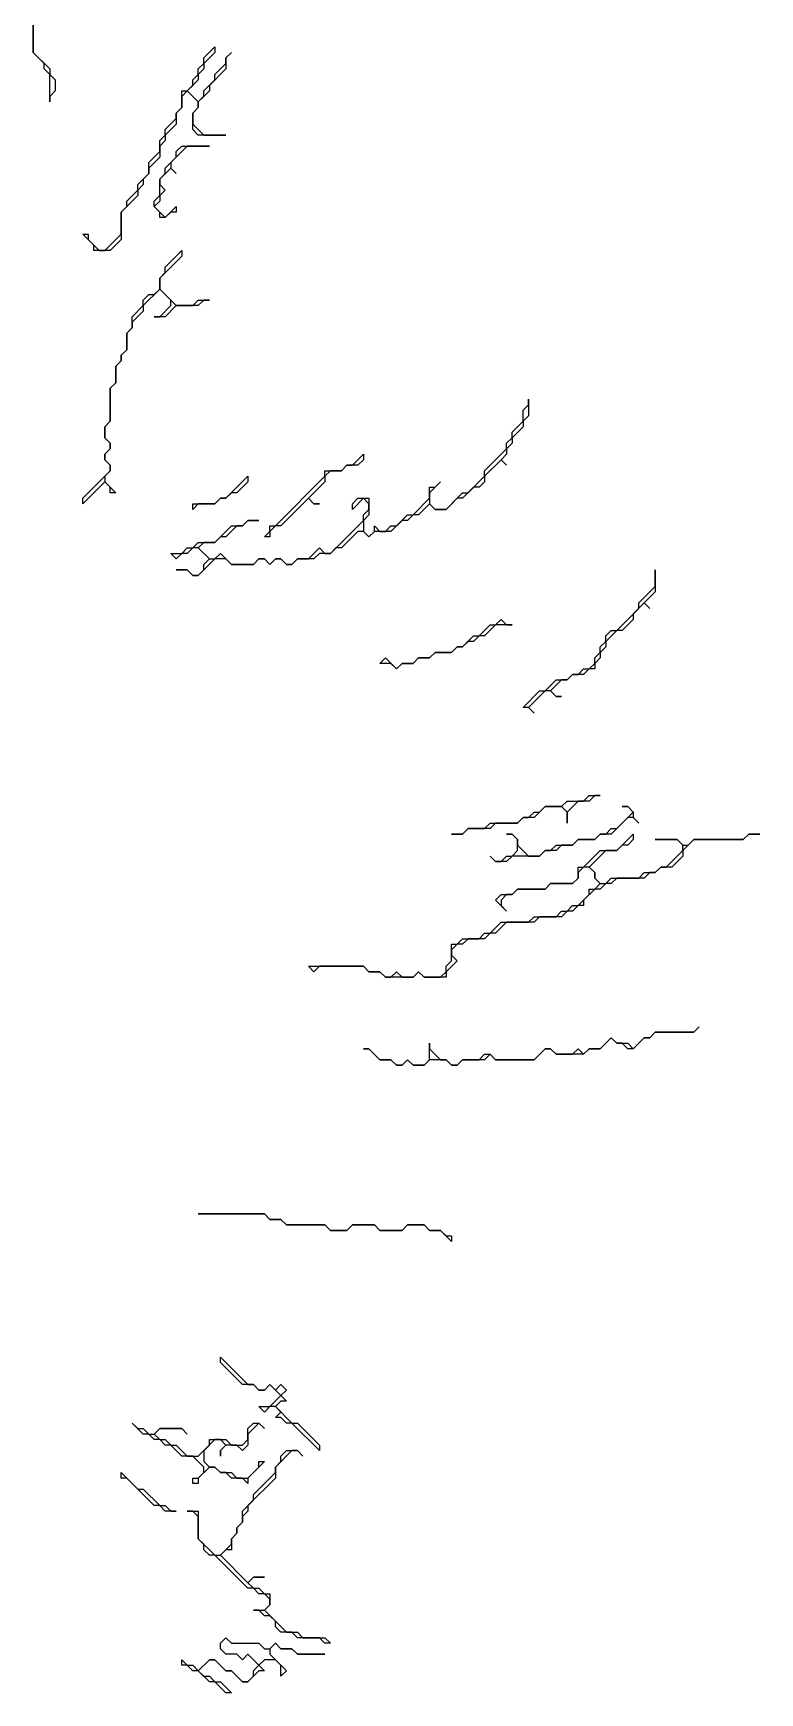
# Model space of a CAD drawing. Header units: metres. Extents: x 0 to 898, y 0 to 1598.
# Drawn here: x 676 to 808, y 769 to 1070.5 of the extents above; entities that cross this region are included whole.
import ezdxf

# ---------------------------------------------------------------- set-up
doc = ezdxf.new("R2010")
doc.units = ezdxf.units.M

msp = doc.modelspace()

# ---------------------------------------------------------------- linework, layer by layer
for p, q in [((676, 1067), (676, 1074)), ((676, 1073), (676, 1067)), ((707, 1066), (709, 1068)), ((709, 1068), (709, 1067)), ((678, 1065), (676, 1067)), ((676, 1067), (679, 1064)), ((678, 1064), (678, 1065)), ((706, 1064), (707, 1065)), ((709, 1067), (707, 1065)), ((707, 1065), (707, 1066)), ((707, 1065), (707, 1064)), ((709, 1063), (711, 1065)), ((711, 1066), (712, 1067)), ((712, 1067), (711, 1066)), ((711, 1065), (711, 1066)), ((711, 1066), (711, 1064)), ((679, 1063), (678, 1064)), ((679, 1064), (679, 1063)), ((679, 1058), (679, 1063)), ((679, 1063), (680, 1062)), ((680, 1062), (680, 1060)), ((706, 1062), (704, 1060)), ((705, 1062), (706, 1063)), ((705, 1061), (705, 1062)), ((706, 1063), (706, 1064)), ((707, 1064), (706, 1063)), ((706, 1063), (706, 1062)), ((707, 1060), (709, 1062)), ((711, 1064), (708, 1061)), ((709, 1062), (709, 1063)), ((680, 1060), (679, 1059)), ((679, 1059), (679, 1058)), ((703, 1057), (703, 1060)), ((703, 1060), (704, 1060)), ((704, 1060), (703, 1059)), ((703, 1059), (703, 1057)), ((704, 1060), (705, 1061)), ((704, 1060), (706, 1058)), ((706, 1058), (704, 1060)), ((708, 1060), (706, 1058)), ((706, 1058), (707, 1059)), ((707, 1059), (707, 1060)), ((708, 1061), (708, 1060)), ((702, 1056), (703, 1057)), ((703, 1057), (702, 1056)), ((702, 1055), (702, 1056)), ((702, 1056), (702, 1054)), ((706, 1057), (705, 1056)), ((705, 1056), (706, 1057)), ((705, 1056), (705, 1054)), ((705, 1053), (705, 1056)), ((706, 1058), (706, 1057)), ((706, 1057), (706, 1058)), ((700, 1053), (702, 1055)), ((702, 1054), (700, 1052)), ((700, 1052), (700, 1053)), ((705, 1054), (707, 1052)), ((706, 1052), (705, 1053)), ((699, 1051), (700, 1052)), ((699, 1049), (699, 1051)), ((700, 1051), (699, 1050)), ((699, 1050), (699, 1048)), ((700, 1052), (700, 1051)), ((704, 1050), (701, 1047)), ((702, 1049), (703, 1050)), ((703, 1050), (708, 1050)), ((708, 1050), (704, 1050)), ((711, 1052), (706, 1052)), ((707, 1052), (711, 1052)), ((697, 1047), (699, 1049)), ((699, 1048), (697, 1046)), ((697, 1045), (697, 1047)), ((700, 1046), (702, 1048)), ((701, 1047), (701, 1046)), ((702, 1048), (702, 1049)), ((695, 1043), (697, 1045)), ((697, 1045), (696, 1044)), ((696, 1044), (696, 1043)), ((697, 1046), (697, 1045)), ((701, 1046), (699, 1044)), ((699, 1044), (700, 1045)), ((699, 1041), (699, 1044)), ((699, 1044), (699, 1043)), ((700, 1045), (700, 1046)), ((701, 1046), (702, 1045)), ((702, 1045), (701, 1046)), ((695, 1041), (692, 1038)), ((693, 1040), (695, 1042)), ((695, 1042), (695, 1043)), ((696, 1043), (695, 1042)), ((695, 1042), (695, 1041)), ((698, 1040), (699, 1041)), ((699, 1043), (700, 1042)), ((700, 1042), (699, 1041)), ((699, 1041), (699, 1040)), ((692, 1038), (693, 1039)), ((692, 1034), (692, 1038)), ((692, 1038), (692, 1033)), ((693, 1039), (693, 1040)), ((698, 1039), (698, 1040)), ((699, 1040), (698, 1039)), ((699, 1038), (698, 1039)), ((698, 1039), (700, 1037)), ((699, 1037), (699, 1038)), ((700, 1037), (702, 1039)), ((701, 1038), (700, 1037)), ((702, 1038), (701, 1038)), ((702, 1039), (702, 1038)), ((700, 1037), (699, 1037)), ((687, 1032), (685, 1034)), ((685, 1034), (686, 1034)), ((686, 1034), (686, 1033)), ((686, 1033), (688, 1031)), ((687, 1031), (687, 1032)), ((689, 1031), (692, 1034)), ((692, 1033), (690, 1031)), ((690, 1031), (687, 1031)), ((688, 1031), (689, 1031)), ((703, 1030), (699, 1026)), ((700, 1028), (703, 1031)), ((703, 1031), (703, 1030)), ((699, 1026), (700, 1027)), ((699, 1024), (699, 1026)), ((699, 1026), (699, 1024)), ((700, 1027), (700, 1028)), ((699, 1024), (696, 1021)), ((696, 1022), (697, 1023)), ((697, 1023), (698, 1023)), ((698, 1023), (699, 1024)), ((699, 1024), (702, 1021)), ((701, 1022), (699, 1024)), ((694, 1019), (696, 1021)), ((696, 1020), (694, 1018)), ((696, 1021), (696, 1022)), ((696, 1021), (696, 1020)), ((699, 1019), (701, 1021)), ((702, 1021), (700, 1019)), ((701, 1021), (701, 1022)), ((702, 1021), (705, 1021)), ((706, 1021), (702, 1021)), ((705, 1021), (706, 1022)), ((706, 1022), (708, 1022)), ((707, 1022), (706, 1021)), ((708, 1022), (707, 1022)), ((693, 1016), (694, 1017)), ((694, 1017), (693, 1016)), ((694, 1017), (694, 1019)), ((694, 1018), (694, 1017)), ((700, 1019), (698, 1019)), ((698, 1019), (699, 1019)), ((693, 1013), (693, 1016)), ((693, 1016), (693, 1013)), ((691, 1010), (692, 1011)), ((692, 1011), (691, 1010)), ((692, 1012), (693, 1013)), ((693, 1013), (692, 1012)), ((692, 1011), (692, 1012)), ((692, 1012), (692, 1011)), ((691, 1007), (691, 1010)), ((691, 1010), (691, 1007)), ((690, 1006), (691, 1007)), ((691, 1007), (690, 1006)), ((690, 1000), (690, 1006)), ((690, 1006), (690, 1000)), ((766, 1003), (766, 1004)), ((766, 1004), (766, 1001)), ((765, 1002), (766, 1003)), ((765, 1000), (765, 1002)), ((766, 1001), (765, 1000)), ((689, 999), (690, 1000)), ((690, 1000), (689, 999)), ((689, 997), (689, 999)), ((689, 999), (689, 997)), ((763, 998), (765, 1000)), ((765, 999), (763, 997)), ((763, 997), (763, 998)), ((765, 1000), (765, 999)), ((690, 996), (689, 997)), ((689, 997), (690, 996)), ((689, 994), (690, 995)), ((690, 995), (689, 994)), ((690, 995), (690, 996)), ((690, 996), (690, 995)), ((758, 991), (762, 995)), ((762, 996), (763, 997)), ((762, 995), (762, 996)), ((763, 996), (762, 995)), ((762, 995), (762, 994)), ((763, 997), (763, 996)), ((689, 993), (689, 994)), ((689, 994), (689, 993)), ((690, 992), (689, 993)), ((689, 993), (690, 992)), ((690, 991), (690, 992)), ((690, 992), (690, 991)), ((732, 991), (733, 992)), ((733, 992), (732, 991)), ((733, 992), (734, 992)), ((735, 992), (733, 992)), ((734, 992), (736, 994)), ((736, 993), (735, 992)), ((736, 994), (736, 993)), ((761, 993), (758, 990)), ((762, 994), (761, 993)), ((761, 993), (762, 992)), ((762, 992), (761, 993)), ((685, 986), (690, 991)), ((689, 989), (685, 985)), ((690, 991), (689, 990)), ((689, 990), (689, 989)), ((689, 989), (691, 987)), ((690, 988), (689, 989)), ((711, 986), (715, 990)), ((715, 989), (713, 987)), ((715, 990), (715, 989)), ((720, 981), (729, 990)), ((729, 989), (726, 986)), ((729, 990), (729, 991)), ((729, 991), (732, 991)), ((730, 991), (729, 990)), ((729, 990), (729, 989)), ((732, 991), (730, 991)), ((750, 989), (748, 987)), ((749, 988), (750, 989)), ((755, 987), (758, 990)), ((758, 989), (757, 988)), ((758, 990), (758, 991)), ((758, 990), (758, 989)), ((685, 985), (685, 986)), ((690, 987), (690, 988)), ((691, 987), (690, 987)), ((709, 985), (710, 986)), ((710, 986), (709, 985)), ((710, 986), (711, 986)), ((711, 986), (710, 986)), ((712, 987), (711, 986)), ((713, 987), (712, 987)), ((726, 986), (721, 981)), ((726, 986), (727, 985)), ((727, 985), (726, 986)), ((736, 986), (734, 984)), ((734, 985), (735, 986)), ((735, 986), (737, 986)), ((737, 985), (736, 986)), ((737, 986), (737, 983)), ((745, 983), (748, 986)), ((748, 986), (748, 988)), ((748, 988), (749, 988)), ((748, 987), (748, 985)), ((751, 984), (754, 987)), ((753, 986), (751, 984)), ((754, 986), (753, 986)), ((756, 988), (754, 986)), ((754, 987), (755, 987)), ((757, 988), (756, 988)), ((705, 984), (705, 985)), ((705, 985), (709, 985)), ((706, 985), (705, 984)), ((709, 985), (706, 985)), ((727, 985), (728, 985)), ((728, 985), (727, 985)), ((734, 984), (734, 985)), ((736, 983), (737, 984)), ((736, 982), (736, 983)), ((737, 983), (736, 982)), ((737, 984), (737, 985)), ((742, 981), (744, 983)), ((744, 983), (745, 983)), ((745, 983), (744, 982)), ((746, 983), (745, 983)), ((748, 985), (746, 983)), ((748, 985), (749, 984)), ((749, 984), (748, 985)), ((749, 984), (751, 984)), ((751, 984), (749, 984)), ((709, 978), (712, 981)), ((713, 981), (711, 979)), ((712, 981), (714, 981)), ((714, 981), (713, 981)), ((714, 981), (715, 982)), ((715, 982), (714, 981)), ((715, 982), (717, 982)), ((717, 982), (715, 982)), ((718, 979), (719, 980)), ((719, 980), (719, 981)), ((719, 981), (720, 981)), ((720, 981), (719, 980)), ((719, 980), (719, 979)), ((721, 981), (720, 981)), ((730, 976), (736, 982)), ((735, 980), (732, 977)), ((736, 980), (735, 980)), ((736, 982), (736, 980)), ((736, 980), (737, 979)), ((737, 979), (736, 980)), ((737, 979), (738, 980)), ((738, 980), (737, 979)), ((738, 980), (738, 981)), ((738, 981), (739, 980)), ((741, 980), (738, 980)), ((739, 980), (740, 980)), ((740, 980), (741, 981)), ((743, 982), (741, 980)), ((741, 981), (742, 981)), ((744, 982), (743, 982)), ((703, 976), (704, 977)), ((705, 977), (704, 976)), ((704, 977), (705, 977)), ((705, 977), (706, 978)), ((706, 977), (705, 977)), ((706, 978), (709, 978)), ((707, 978), (706, 977)), ((708, 975), (706, 977)), ((706, 977), (708, 975)), ((709, 978), (707, 978)), ((710, 979), (709, 978)), ((711, 979), (710, 979)), ((719, 979), (718, 979)), ((726, 975), (728, 977)), ((728, 977), (729, 976)), ((731, 977), (730, 976)), ((732, 977), (731, 977)), ((702, 975), (701, 976)), ((701, 976), (703, 976)), ((703, 976), (702, 975)), ((704, 976), (703, 976)), ((709, 975), (706, 972)), ((707, 974), (708, 975)), ((707, 973), (707, 974)), ((708, 975), (709, 975)), ((709, 975), (710, 976)), ((711, 975), (709, 975)), ((710, 976), (712, 974)), ((712, 974), (711, 975)), ((712, 974), (716, 974)), ((716, 974), (712, 974)), ((716, 974), (717, 975)), ((717, 975), (716, 974)), ((717, 975), (718, 975)), ((718, 975), (717, 975)), ((718, 975), (719, 974)), ((719, 974), (718, 975)), ((719, 974), (720, 975)), ((720, 975), (719, 974)), ((720, 975), (721, 975)), ((721, 975), (720, 975)), ((721, 975), (722, 974)), ((722, 974), (721, 975)), ((722, 974), (723, 974)), ((723, 974), (722, 974)), ((723, 974), (724, 975)), ((724, 975), (723, 974)), ((724, 975), (726, 975)), ((727, 975), (724, 975)), ((728, 976), (727, 975)), ((730, 976), (728, 976)), ((729, 976), (730, 976)), ((704, 973), (702, 973)), ((702, 973), (704, 973)), ((705, 972), (704, 973)), ((704, 973), (705, 972)), ((705, 972), (706, 972)), ((706, 972), (705, 972)), ((706, 972), (707, 973)), ((789, 970), (789, 973)), ((789, 973), (789, 969)), ((786, 967), (789, 970)), ((789, 969), (787, 967)), ((782, 962), (786, 966)), ((787, 967), (785, 965)), ((785, 965), (785, 964)), ((786, 966), (786, 967)), ((787, 967), (788, 966)), ((788, 966), (787, 967)), ((757, 961), (759, 963)), ((760, 963), (758, 961)), ((759, 963), (760, 963)), ((760, 963), (761, 964)), ((763, 963), (760, 963)), ((761, 964), (762, 963)), ((762, 963), (763, 963)), ((780, 961), (781, 962)), ((782, 962), (780, 960)), ((781, 962), (782, 962)), ((783, 962), (782, 962)), ((785, 964), (783, 962)), ((752, 958), (753, 959)), ((753, 959), (752, 958)), ((753, 959), (754, 959)), ((754, 959), (753, 959)), ((754, 959), (756, 961)), ((755, 960), (754, 959)), ((756, 960), (755, 960)), ((756, 961), (757, 961)), ((757, 961), (756, 960)), ((758, 961), (757, 961)), ((779, 959), (780, 960)), ((779, 958), (779, 959)), ((780, 959), (779, 958)), ((780, 960), (780, 961)), ((780, 960), (780, 959)), ((739, 956), (740, 957)), ((741, 956), (739, 956)), ((740, 957), (742, 955)), ((742, 955), (741, 956)), ((742, 955), (743, 956)), ((743, 956), (742, 955)), ((743, 956), (745, 956)), ((745, 956), (743, 956)), ((745, 956), (746, 957)), ((746, 957), (745, 956)), ((746, 957), (748, 957)), ((748, 957), (746, 957)), ((748, 957), (749, 958)), ((749, 958), (748, 957)), ((749, 958), (752, 958)), ((752, 958), (749, 958)), ((777, 955), (778, 956)), ((778, 957), (779, 958)), ((778, 956), (778, 957)), ((779, 957), (778, 956)), ((778, 956), (778, 955)), ((779, 958), (779, 957)), ((769, 951), (771, 953)), ((772, 953), (770, 951)), ((771, 953), (773, 953)), ((773, 953), (772, 953)), ((773, 953), (774, 954)), ((774, 954), (773, 953)), ((774, 954), (775, 954)), ((776, 954), (774, 954)), ((775, 954), (776, 955)), ((776, 955), (777, 955)), ((777, 955), (776, 954)), ((778, 955), (777, 955)), ((765, 948), (768, 951)), ((769, 951), (766, 948)), ((768, 951), (769, 951)), ((770, 951), (769, 951)), ((770, 951), (771, 950)), ((771, 950), (770, 951)), ((771, 950), (772, 950)), ((772, 950), (771, 950)), ((766, 948), (765, 948)), ((767, 947), (766, 948)), ((766, 948), (767, 947)), ((776, 931), (777, 932)), ((777, 932), (779, 932)), ((778, 932), (777, 931)), ((779, 932), (778, 932)), ((766, 928), (767, 929)), ((769, 930), (767, 928)), ((767, 929), (768, 929)), ((768, 929), (769, 930)), ((769, 930), (772, 930)), ((772, 930), (769, 930)), ((772, 930), (773, 931)), ((773, 929), (772, 930)), ((773, 931), (776, 931)), ((775, 931), (773, 929)), ((773, 929), (773, 927)), ((773, 927), (773, 929)), ((777, 931), (775, 931)), ((782, 926), (785, 929)), ((784, 930), (783, 930)), ((783, 930), (784, 930)), ((785, 929), (784, 930)), ((784, 930), (785, 929)), ((785, 929), (785, 928)), ((754, 925), (755, 926)), ((755, 926), (754, 925)), ((755, 926), (758, 926)), ((759, 926), (755, 926)), ((758, 926), (759, 927)), ((759, 927), (764, 927)), ((760, 927), (759, 926)), ((764, 927), (760, 927)), ((764, 927), (765, 928)), ((765, 928), (764, 927)), ((765, 928), (766, 928)), ((767, 928), (765, 928)), ((780, 925), (781, 926)), ((784, 928), (781, 925)), ((781, 926), (782, 926)), ((785, 928), (784, 928)), ((785, 928), (786, 927)), ((786, 927), (785, 928)), ((752, 925), (754, 925)), ((754, 925), (752, 925)), ((763, 925), (762, 925)), ((762, 925), (763, 925)), ((764, 924), (763, 925)), ((763, 925), (764, 924)), ((764, 922), (764, 924)), ((764, 924), (764, 923)), ((764, 923), (766, 921)), ((770, 922), (771, 923)), ((771, 923), (774, 923)), ((772, 923), (771, 922)), ((774, 923), (772, 923)), ((774, 923), (775, 924)), ((775, 924), (774, 923)), ((775, 924), (778, 924)), ((778, 924), (775, 924)), ((778, 924), (779, 925)), ((779, 925), (778, 924)), ((779, 925), (780, 925)), ((781, 925), (779, 925)), ((782, 922), (785, 925)), ((783, 923), (782, 922)), ((784, 923), (783, 923)), ((785, 924), (784, 923)), ((785, 925), (785, 924)), ((793, 924), (789, 924)), ((789, 924), (793, 924)), ((794, 923), (793, 924)), ((793, 924), (794, 923)), ((796, 924), (794, 922)), ((794, 922), (794, 923)), ((794, 923), (795, 923)), ((795, 923), (796, 924)), ((796, 924), (805, 924)), ((805, 924), (796, 924)), ((805, 924), (806, 925)), ((806, 925), (805, 924)), ((806, 925), (808, 925)), ((808, 925), (806, 925)), ((760, 920), (759, 921)), ((759, 921), (760, 920)), ((760, 920), (761, 920)), ((762, 920), (760, 920)), ((761, 920), (762, 921)), ((762, 921), (763, 921)), ((763, 921), (762, 920)), ((763, 921), (764, 922)), ((768, 921), (763, 921)), ((766, 921), (768, 921)), ((768, 921), (769, 922)), ((769, 922), (768, 921)), ((769, 922), (770, 922)), ((771, 922), (769, 922)), ((776, 919), (779, 922)), ((780, 922), (777, 919)), ((779, 922), (782, 922)), ((782, 922), (780, 922)), ((791, 919), (794, 922)), ((794, 921), (792, 919)), ((794, 922), (794, 921)), ((775, 917), (774, 916)), ((774, 916), (775, 917)), ((776, 919), (775, 918)), ((775, 917), (775, 919)), ((775, 919), (776, 919)), ((775, 918), (775, 917)), ((777, 919), (776, 919)), ((778, 918), (777, 919)), ((777, 919), (778, 918)), ((778, 917), (778, 918)), ((778, 918), (778, 917)), ((779, 916), (778, 917)), ((778, 917), (779, 916)), ((780, 916), (781, 917)), ((781, 917), (786, 917)), ((782, 917), (781, 916)), ((787, 917), (782, 917)), ((786, 917), (787, 918)), ((787, 918), (789, 918)), ((788, 918), (787, 917)), ((789, 918), (788, 918)), ((789, 918), (790, 919)), ((790, 919), (789, 918)), ((790, 919), (791, 919)), ((792, 919), (790, 919)), ((760, 913), (761, 914)), ((762, 914), (761, 913)), ((761, 914), (763, 914)), ((763, 914), (762, 914)), ((764, 915), (763, 914)), ((763, 914), (764, 915)), ((769, 915), (764, 915)), ((764, 915), (769, 915)), ((770, 916), (769, 915)), ((769, 915), (770, 916)), ((774, 916), (770, 916)), ((770, 916), (774, 916)), ((775, 912), (777, 914)), ((778, 915), (776, 913)), ((777, 914), (777, 915)), ((777, 915), (778, 915)), ((778, 915), (779, 916)), ((779, 915), (778, 915)), ((779, 916), (780, 916)), ((780, 916), (779, 915)), ((781, 916), (780, 916)), ((762, 911), (760, 913)), ((761, 913), (761, 912)), ((761, 912), (762, 911)), ((771, 910), (772, 911)), ((772, 911), (773, 911)), ((773, 911), (772, 910)), ((773, 911), (774, 912)), ((774, 911), (773, 911)), ((774, 912), (775, 912)), ((775, 912), (774, 911)), ((776, 912), (775, 912)), ((776, 913), (776, 912)), ((759, 907), (761, 909)), ((762, 909), (760, 907)), ((761, 909), (766, 909)), ((767, 909), (762, 909)), ((766, 909), (767, 910)), ((767, 910), (771, 910)), ((768, 910), (767, 909)), ((772, 910), (768, 910)), ((752, 902), (752, 905)), ((752, 905), (753, 905)), ((753, 905), (752, 904)), ((753, 905), (754, 906)), ((754, 905), (753, 905)), ((754, 906), (757, 906)), ((755, 906), (754, 905)), ((758, 906), (755, 906)), ((757, 906), (758, 907)), ((758, 907), (759, 907)), ((759, 907), (758, 906)), ((760, 907), (759, 907)), ((751, 901), (752, 902)), ((753, 902), (751, 900)), ((752, 904), (752, 903)), ((752, 903), (753, 902)), ((727, 900), (726, 901)), ((726, 901), (736, 901)), ((728, 901), (727, 900)), ((736, 901), (728, 901)), ((737, 900), (736, 901)), ((736, 901), (737, 900)), ((739, 900), (737, 900)), ((737, 900), (739, 900)), ((740, 899), (739, 900)), ((739, 900), (740, 899)), ((740, 899), (741, 899)), ((745, 899), (740, 899)), ((741, 899), (742, 900)), ((742, 900), (743, 899)), ((743, 899), (745, 899)), ((745, 899), (746, 900)), ((746, 900), (745, 899)), ((746, 900), (747, 899)), ((747, 899), (746, 900)), ((747, 899), (750, 899)), ((751, 899), (747, 899)), ((750, 899), (751, 900)), ((751, 900), (751, 901)), ((751, 900), (751, 899)), ((796, 889), (797, 890)), ((797, 890), (796, 889)), ((748, 884), (748, 887)), ((748, 887), (748, 886)), ((779, 886), (781, 888)), ((781, 888), (779, 886)), ((781, 888), (782, 887)), ((782, 887), (781, 888)), ((782, 887), (784, 887)), ((783, 887), (782, 887)), ((784, 886), (783, 887)), ((784, 887), (785, 886)), ((785, 886), (787, 888)), ((787, 888), (785, 886)), ((787, 888), (788, 888)), ((788, 888), (787, 888)), ((788, 888), (789, 889)), ((789, 889), (788, 888)), ((789, 889), (796, 889)), ((796, 889), (789, 889)), ((737, 886), (736, 886)), ((736, 886), (737, 886)), ((739, 884), (737, 886)), ((737, 886), (739, 884)), ((741, 884), (739, 884)), ((739, 884), (741, 884)), ((742, 883), (741, 884)), ((741, 884), (742, 883)), ((743, 883), (744, 884)), ((744, 884), (743, 883)), ((744, 884), (745, 883)), ((745, 883), (744, 884)), ((747, 883), (748, 884)), ((748, 884), (747, 883)), ((748, 886), (750, 884)), ((751, 884), (748, 884)), ((750, 884), (751, 884)), ((751, 884), (752, 883)), ((752, 883), (751, 884)), ((753, 883), (754, 884)), ((754, 884), (753, 883)), ((754, 884), (757, 884)), ((758, 884), (754, 884)), ((757, 884), (758, 885)), ((758, 885), (759, 885)), ((759, 885), (758, 884)), ((759, 885), (760, 884)), ((760, 884), (759, 885)), ((760, 884), (767, 884)), ((767, 884), (760, 884)), ((767, 884), (769, 886)), ((769, 886), (767, 884)), ((769, 886), (770, 886)), ((770, 886), (769, 886)), ((770, 886), (771, 885)), ((771, 885), (770, 886)), ((771, 885), (774, 885)), ((776, 885), (771, 885)), ((774, 885), (775, 886)), ((775, 886), (776, 885)), ((776, 885), (777, 886)), ((777, 886), (776, 885)), ((777, 886), (779, 886)), ((779, 886), (777, 886)), ((785, 886), (784, 886)), ((742, 883), (743, 883)), ((743, 883), (742, 883)), ((745, 883), (747, 883)), ((747, 883), (745, 883)), ((752, 883), (753, 883)), ((753, 883), (752, 883)), ((718, 856), (706, 856)), ((706, 856), (718, 856)), ((719, 855), (718, 856)), ((718, 856), (719, 855)), ((721, 855), (719, 855)), ((719, 855), (721, 855)), ((722, 854), (721, 855)), ((721, 855), (722, 854)), ((729, 854), (722, 854)), ((722, 854), (729, 854)), ((730, 853), (729, 854)), ((729, 854), (730, 853)), ((734, 854), (733, 853)), ((733, 853), (734, 854)), ((738, 854), (734, 854)), ((734, 854), (738, 854)), ((739, 853), (738, 854)), ((738, 854), (739, 853)), ((744, 854), (743, 853)), ((743, 853), (744, 854)), ((747, 854), (744, 854)), ((744, 854), (747, 854)), ((748, 853), (747, 854)), ((747, 854), (748, 853)), ((733, 853), (730, 853)), ((730, 853), (733, 853)), ((743, 853), (739, 853)), ((739, 853), (743, 853)), ((750, 853), (748, 853)), ((748, 853), (750, 853)), ((752, 851), (750, 853)), ((750, 853), (751, 852)), ((751, 852), (752, 852)), ((752, 852), (752, 851)), ((710, 829), (710, 830)), ((710, 830), (715, 825)), ((714, 825), (710, 829)), ((716, 825), (714, 825)), ((715, 825), (716, 825)), ((717, 824), (716, 825)), ((716, 825), (717, 824)), ((718, 824), (717, 824)), ((717, 824), (718, 824)), ((719, 825), (718, 824)), ((718, 824), (719, 825)), ((721, 823), (719, 825)), ((719, 825), (720, 824)), ((720, 824), (721, 825)), ((721, 825), (722, 824)), ((722, 824), (721, 823)), ((718, 820), (717, 821)), ((717, 821), (719, 821)), ((719, 821), (718, 820)), ((719, 821), (721, 823)), ((720, 821), (719, 821)), ((721, 822), (720, 821)), ((721, 820), (720, 821)), ((720, 821), (723, 818)), ((721, 823), (722, 822)), ((722, 822), (721, 822)), ((696, 816), (694, 818)), ((694, 818), (695, 817)), ((715, 817), (716, 818)), ((717, 818), (715, 816)), ((716, 818), (717, 818)), ((717, 818), (718, 817)), ((718, 817), (717, 818)), ((720, 819), (721, 820)), ((721, 819), (720, 819)), ((722, 818), (721, 819)), ((723, 818), (722, 818)), ((728, 813), (723, 818)), ((723, 818), (724, 818)), ((724, 818), (728, 814)), ((695, 817), (696, 817)), ((696, 817), (697, 816)), ((697, 816), (696, 816)), ((698, 815), (697, 816)), ((697, 816), (698, 816)), ((698, 816), (699, 817)), ((699, 817), (698, 816)), ((698, 816), (699, 815)), ((699, 815), (698, 815)), ((699, 817), (703, 817)), ((703, 817), (699, 817)), ((700, 814), (699, 815)), ((699, 815), (700, 815)), ((700, 815), (701, 814)), ((703, 817), (704, 816)), ((704, 816), (703, 817)), ((709, 815), (707, 813)), ((708, 814), (708, 815)), ((708, 815), (711, 815)), ((710, 815), (709, 815)), ((711, 814), (710, 815)), ((711, 815), (712, 814)), ((714, 814), (715, 815)), ((715, 815), (715, 817)), ((715, 816), (715, 814)), ((701, 814), (700, 814)), ((703, 812), (701, 814)), ((701, 814), (702, 814)), ((702, 814), (704, 812)), ((705, 812), (703, 812)), ((704, 812), (706, 812)), ((707, 810), (705, 812)), ((706, 812), (708, 814)), ((707, 813), (707, 811)), ((711, 814), (710, 813)), ((710, 813), (711, 814)), ((710, 813), (710, 812)), ((710, 812), (710, 813)), ((713, 814), (711, 814)), ((712, 814), (714, 814)), ((714, 813), (713, 814)), ((715, 814), (714, 813)), ((723, 813), (720, 810)), ((721, 812), (722, 813)), ((721, 811), (721, 812)), ((722, 813), (724, 813)), ((724, 813), (723, 813)), ((724, 813), (725, 812)), ((725, 812), (724, 813)), ((728, 814), (728, 813)), ((692, 808), (692, 809)), ((692, 809), (695, 806)), ((708, 810), (706, 808)), ((706, 808), (707, 809)), ((707, 811), (708, 810)), ((707, 809), (707, 810)), ((708, 810), (709, 810)), ((709, 810), (708, 810)), ((709, 810), (710, 809)), ((710, 809), (709, 810)), ((710, 809), (712, 809)), ((711, 809), (710, 809)), ((712, 808), (711, 809)), ((712, 809), (713, 808)), ((718, 811), (715, 808)), ((715, 808), (717, 810)), ((716, 805), (720, 809)), ((717, 810), (717, 811)), ((717, 811), (718, 811)), ((720, 810), (721, 811)), ((720, 809), (720, 810)), ((720, 810), (720, 808)), ((693, 808), (692, 808)), ((698, 803), (693, 808)), ((695, 806), (696, 806)), ((696, 806), (699, 803)), ((705, 807), (705, 808)), ((705, 808), (706, 808)), ((706, 807), (705, 807)), ((706, 808), (706, 807)), ((714, 808), (712, 808)), ((713, 808), (715, 808)), ((715, 807), (714, 808)), ((715, 808), (715, 807)), ((720, 808), (715, 803)), ((699, 803), (698, 803)), ((700, 802), (699, 803)), ((699, 803), (700, 803)), ((700, 803), (701, 802)), ((702, 802), (700, 802)), ((701, 802), (702, 802)), ((705, 802), (704, 802)), ((704, 802), (706, 802)), ((706, 801), (705, 802)), ((706, 802), (706, 797)), ((714, 802), (716, 804)), ((714, 800), (714, 802)), ((715, 802), (714, 801)), ((715, 803), (715, 802)), ((716, 804), (716, 805)), ((706, 797), (706, 801)), ((713, 799), (714, 800)), ((714, 800), (713, 799)), ((713, 798), (713, 799)), ((713, 799), (713, 798)), ((714, 801), (714, 800)), ((707, 796), (706, 797)), ((706, 797), (709, 794)), ((707, 795), (707, 796)), ((710, 794), (712, 796)), ((712, 797), (713, 798)), ((713, 798), (712, 797)), ((712, 796), (712, 797)), ((712, 797), (712, 795)), ((708, 794), (707, 795)), ((709, 794), (708, 794)), ((715, 788), (709, 794)), ((709, 794), (710, 794)), ((711, 795), (710, 794)), ((710, 794), (715, 789)), ((712, 795), (711, 795)), ((715, 789), (716, 790)), ((716, 790), (715, 789)), ((716, 790), (718, 790)), ((718, 790), (716, 790)), ((715, 789), (716, 788)), ((716, 788), (715, 788)), ((717, 787), (716, 788)), ((716, 788), (717, 788)), ((717, 788), (718, 787)), ((718, 787), (717, 787)), ((719, 786), (718, 787)), ((718, 787), (719, 787)), ((719, 787), (719, 785)), ((717, 784), (716, 784)), ((716, 784), (718, 784)), ((718, 783), (717, 784)), ((718, 784), (719, 785)), ((719, 785), (718, 784)), ((718, 784), (722, 780)), ((719, 785), (719, 786)), ((719, 783), (718, 783)), ((720, 782), (719, 783)), ((720, 781), (720, 782)), ((721, 780), (720, 781)), ((710, 778), (711, 779)), ((710, 777), (710, 778)), ((711, 779), (712, 778)), ((712, 778), (717, 778)), ((717, 778), (718, 777)), ((719, 777), (720, 778)), ((720, 778), (719, 777)), ((720, 778), (721, 777)), ((721, 777), (720, 778)), ((723, 780), (721, 780)), ((722, 780), (724, 780)), ((724, 779), (723, 780)), ((724, 780), (725, 779)), ((728, 779), (724, 779)), ((725, 779), (729, 779)), ((729, 778), (728, 779)), ((729, 779), (730, 778)), ((730, 778), (729, 778)), ((703, 774), (703, 775)), ((703, 775), (704, 774)), ((706, 773), (708, 775)), ((708, 775), (706, 773)), ((708, 775), (709, 775)), ((709, 775), (708, 775)), ((709, 775), (711, 773)), ((711, 773), (709, 775)), ((711, 776), (710, 777)), ((713, 776), (711, 776)), ((714, 775), (713, 776)), ((715, 776), (714, 775)), ((717, 774), (715, 776)), ((718, 775), (717, 774)), ((718, 777), (719, 777)), ((720, 775), (718, 775)), ((719, 777), (719, 776)), ((719, 776), (722, 773)), ((721, 774), (720, 775)), ((721, 777), (723, 777)), ((723, 777), (721, 777)), ((723, 777), (724, 776)), ((724, 776), (723, 777)), ((724, 776), (729, 776)), ((729, 776), (724, 776)), ((704, 774), (703, 774)), ((705, 773), (704, 774)), ((704, 774), (705, 774)), ((705, 774), (706, 773)), ((706, 773), (705, 773)), ((708, 771), (706, 773)), ((706, 773), (707, 772)), ((707, 772), (708, 772)), ((708, 772), (709, 771)), ((711, 773), (712, 773)), ((712, 773), (711, 773)), ((712, 773), (714, 771)), ((714, 771), (712, 773)), ((717, 773), (715, 771)), ((715, 771), (716, 772)), ((716, 773), (717, 774)), ((716, 772), (716, 773)), ((717, 774), (718, 773)), ((718, 773), (717, 773)), ((721, 772), (721, 774)), ((722, 773), (721, 772)), ((709, 771), (708, 771)), ((711, 769), (709, 771)), ((709, 771), (710, 771)), ((710, 771), (712, 769)), ((712, 769), (711, 769)), ((714, 771), (715, 771)), ((715, 771), (714, 771))]:
    msp.add_line(p, q)

doc.saveas('drawing.dxf')
